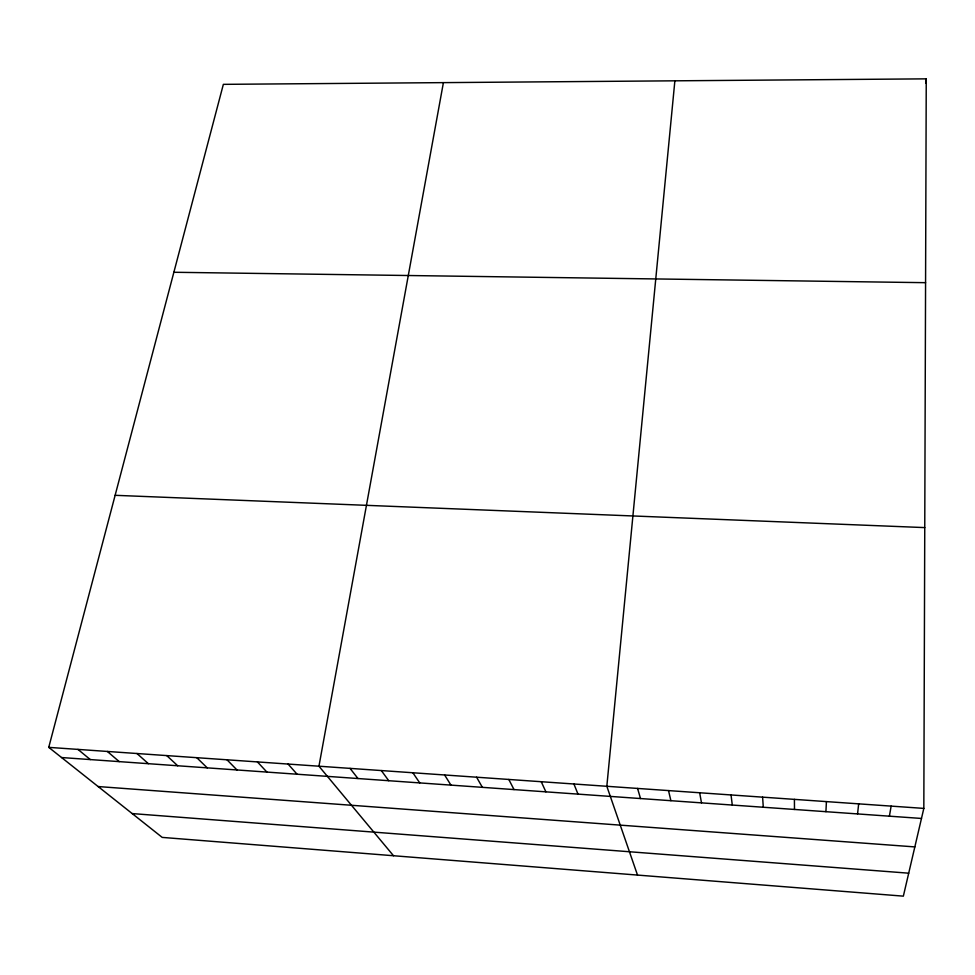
<?xml version="1.0" encoding="UTF-8"?>
<svg xmlns="http://www.w3.org/2000/svg" width="975" height="975" viewBox="0 0 975 975"><rect width="100%" height="100%" fill="white"/><g stroke="black" fill="none" stroke-linecap="round" stroke-linejoin="round"><path stroke-width="1.46" d="M923.825 808.397L926.25 78.853L223.36 84.35L48.75 747.362L162.216 837.403L903.35 896.147L923.825 808.397L48.75 747.362M825.922 811.675L826.422 801.608M674.871 80.827L606.828 786.289L637.504 875.075M925.811 83.192L926.25 78.853M857.561 813.918L858.67 803.851M889.407 816.172L891.138 806.118M443.406 82.631L318.947 766.216L393.51 855.733M173.867 272.269L925.568 282.677M115.135 495.312L924.763 527.597M61.559 757.538L921.485 818.452M98.122 786.545L914.842 846.909M132.186 813.577L908.712 873.186M77.951 749.397L90.309 759.574M107.347 751.457L119.243 761.621M136.951 753.517L148.383 763.681M166.762 755.601L177.706 765.765M196.779 757.685L207.236 767.849M227.004 759.793L236.974 769.957M257.437 761.926L266.906 772.078M288.088 764.059L297.058 774.211M350.037 768.373L357.971 778.525M381.335 770.567L388.745 780.707M412.864 772.761L419.737 782.901M444.612 774.979L450.95 785.119M476.592 777.209L482.369 787.337M508.804 779.452L514.02 789.579M541.247 781.718L545.89 791.846M573.922 783.997L577.992 794.113M637.565 788.434L640.514 798.549M668.509 790.591L670.898 800.694M699.66 792.76L701.488 802.864M731.031 794.954L732.286 805.045M762.608 797.16L763.291 807.239M794.406 799.378L794.491 809.457"/></g></svg>
